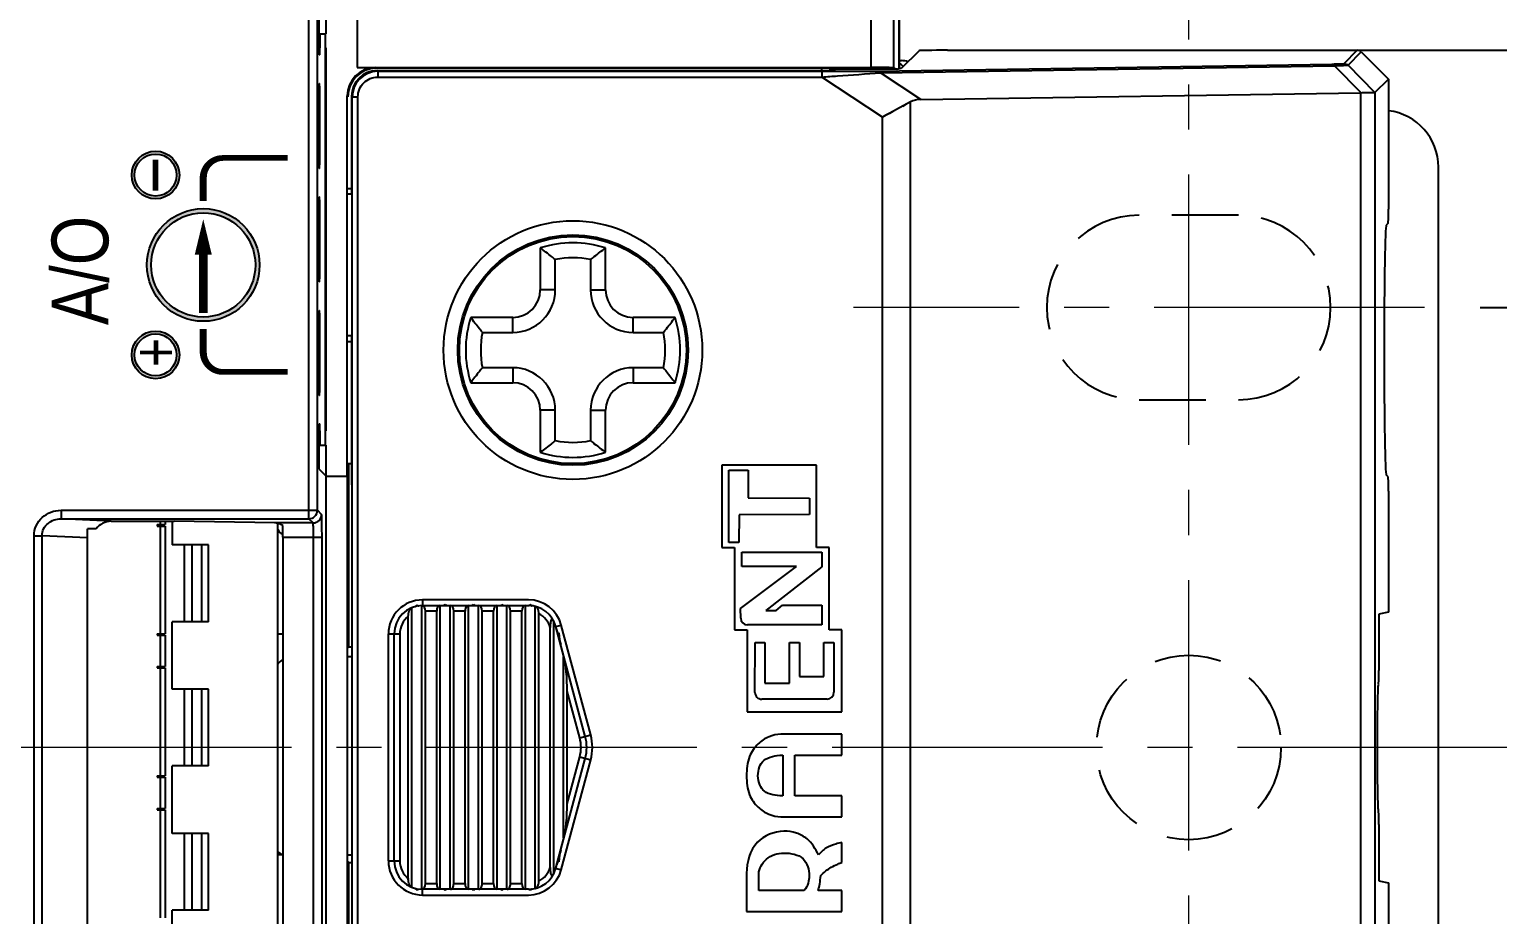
# Model space of a CAD drawing. Header units: millimetres. Extents: x 509 to 2449, y -194 to 649.
# Drawn here: x 2201.5 to 2253.2, y 139.3 to 170.5 of the extents above; entities that cross this region are included whole.
import ezdxf

# ---------------------------------------------------------------- set-up
doc = ezdxf.new("R2010")
doc.units = ezdxf.units.MM
doc.header["$PDMODE"] = 3
doc.header["$PDSIZE"] = 0.7
for name, pattern in [('CENTER', [17.8, 10.75, -2.35, 2.35, -2.35]), ('CENTER2', [28.575, 19.05, -3.175, 3.175, -3.175]), ('HIDDEN', [3.525, 2.35, -1.175])]:
    doc.linetypes.add(name, pattern=pattern)
doc.layers.get('0').update_dxf_attribs({"linetype": 'CONTINUOUS'})
doc.layers.get('Defpoints').update_dxf_attribs({"linetype": 'CONTINUOUS'})
doc.layers.add('3', color=112, linetype='CENTER', lineweight=15)
for name, color, linetype in [('30', 7, 'CONTINUOUS'), ('BRKT_HEATSINDXF_CONTINUOUS_LINE', 7, 'CONTINUOUS'), ('CASE_BODY_55DXF_CONTINUOUS_LINE', 7, 'CONTINUOUS'), ('COVER_TERMINDXF_CONTINUOUS_LINE', 7, 'CONTINUOUS'), ('COVER_TOP_55DXF_CONTINUOUS_LINE', 7, 'CONTINUOUS'), ('CV', 6, 'CONTINUOUS'), ('Dim', 1, 'CONTINUOUS'), ('HEX_M6X12_DXF_CONTINUOUS_LINE', 7, 'CONTINUOUS'), ('PCB_CONNECTEDXF_CONTINUOUS_LINE', 7, 'CONTINUOUS'), ('PCB_SCR_5570DXF_CONTINUOUS_LINE', 7, 'CONTINUOUS'), ('TERMINAL_DG2DXF_CONTINUOUS_LINE', 7, 'CONTINUOUS')]:
    doc.layers.add(name, color=color, linetype=linetype)
doc.styles.add('OMI-1', font='arial.ttf', dxfattribs={"oblique": 1, "height": 3})
doc.styles.get("Standard").update_dxf_attribs({"font": 'gulim.ttc', "width": 0.8})
doc.dimstyles.new('1', dxfattribs={"dimtxt": 5, "dimasz": 2.5, "dimexe": 0.8, "dimexo": 0.3, "dimgap": 0.5, "dimtad": 1, "dimtoh": 1, "dimdec": 1, "dimzin": 0, "dimdsep": 46, "dimtxsty": 'OMI-1', "dimcen": 0, "dimclrd": 256, "dimclre": 256, "dimclrt": 256, "dimadec": 0, "dimazin": 0, "dimtfac": 0.8, "dimtdec": 1, "dimtix": 1, "dimtmove": 0, "dimatfit": 3, "dimfxl": 1, "dimtolj": 1, "dimtzin": 0, "dimarcsym": 0})

# ---------------------------------------------------------------- blocks, each defined once
blk = doc.blocks.new('*D4056')
at = {"layer": 'Defpoints', "color": 0}
for p in [(2235.691, 169.791), (2235.691, 120.661), (2270.905, 120.661)]:
    blk.add_point(p, dxfattribs=at)
at = {"layer": 'Dim', "lineweight": -2}
for p, q in [((2235.991, 169.791), (2271.705, 169.791)), ((2270.905, 167.291), (2270.905, 123.161)), ((2235.991, 120.661), (2271.705, 120.661))]:
    blk.add_line(p, q, dxfattribs=at)
at = {"layer": 'Dim'}
for points in [[(2271.322, 167.291), (2270.489, 167.291), (2270.905, 169.791)], [(2270.489, 123.161), (2271.322, 123.161), (2270.905, 120.661)]]:
    blk.add_solid(points, dxfattribs=at)
at = {"layer": 'Dim', "insert": (2268.874, 145.226), "char_height": 3, "attachment_point": 5, "rotation": 90, "style": 'OMI-1'}
blk.add_mtext('\\A1;49.1', dxfattribs=at)
blk = doc.blocks.new('*D4064')
at = {"layer": 'Defpoints', "color": 0}
for p in [(2252.323, 160.726), (2250.661, 129.726), (2260.301, 129.726)]:
    blk.add_point(p, dxfattribs=at)
at = {"layer": 'Dim', "lineweight": -2}
for p, q in [((2252.623, 160.726), (2261.101, 160.726)), ((2260.301, 158.226), (2260.301, 132.226)), ((2250.961, 129.726), (2261.101, 129.726))]:
    blk.add_line(p, q, dxfattribs=at)
at = {"layer": 'Dim'}
for points in [[(2260.717, 158.226), (2259.884, 158.226), (2260.301, 160.726)], [(2259.884, 132.226), (2260.717, 132.226), (2260.301, 129.726)]]:
    blk.add_solid(points, dxfattribs=at)
at = {"layer": 'Dim', "insert": (2258.268, 145.226), "char_height": 3, "attachment_point": 5, "rotation": 90, "style": 'OMI-1'}
blk.add_mtext('\\A1;31.0', dxfattribs=at)

msp = doc.modelspace()

# ---------------------------------------------------------------- hatches: boundary and pattern name
at = {"layer": 'Dim'}
h = msp.add_hatch(color=0, dxfattribs=at)
h.dxf.hatch_style = 1
edge = h.paths.add_edge_path()
edge.add_arc((2205.942, 165.396), 0.84, -90, 270, ccw=False)
edge = h.paths.add_edge_path(flags=16)
edge.add_arc((2205.942, 165.396), 0.74, -90, 270, ccw=False)
h = msp.add_hatch(color=0, dxfattribs=at)
h.dxf.hatch_style = 1
edge = h.paths.add_edge_path()
edge.add_arc((2207.624, 162.226), 1.985, 90, 450)
edge = h.paths.add_edge_path(flags=16)
edge.add_arc((2207.624, 162.226), 1.835, 90, 450)
h = msp.add_hatch(color=0, dxfattribs=at)
h.dxf.hatch_style = 1
edge = h.paths.add_edge_path()
edge.add_arc((2205.942, 159.057), 0.84, 90, 450)
edge = h.paths.add_edge_path(flags=16)
edge.add_arc((2205.942, 159.057), 0.74, 90, 450)

# ---------------------------------------------------------------- linework, layer by layer
at = {"color": 7, "linetype": 'HIDDEN'}
for p, q in [((2244.1, 163.976), (2240.6, 163.976)), ((2240.6, 157.476), (2244.1, 157.476))]:
    msp.add_line(p, q, dxfattribs=at)
msp.add_circle((2242.35, 145.226), 3.25, dxfattribs=at)
for centre, start, end in [((2240.6, 160.726), 90, 270), ((2244.1, 160.726), 270, 90)]:
    msp.add_arc(centre, 3.25, start, end, dxfattribs=at)
at = {"layer": '3', "linetype": 'CENTER2', "ltscale": 0.5}
for p, q in [((2242.35, 113.023), (2242.35, 182.443)), ((2250.661, 160.726), (2230.538, 160.726)), ((2267.883, 145.226), (1997.109, 145.226))]:
    msp.add_line(p, q, dxfattribs=at)
at = {"layer": '30'}
for points in [[(2207.624, 164.478, 0.25, 0.25, 0), (2207.624, 165.296, 0.25, 0.2, -0.414214), (2208.324, 165.996, 0.2, 0.2, 0), (2210.595, 165.996, 0.2, 0, 0)], [(2207.624, 159.974, 0.25, 0.25, 0), (2207.624, 159.156, 0.25, 0.2, 0.414214), (2208.324, 158.456, 0.2, 0.2, 0), (2210.595, 158.456, 0.2, 0, 0)]]:
    msp.add_lwpolyline(points, format="xyseb", dxfattribs=at)
at = {"layer": '30', "const_width": 0.2}
msp.add_lwpolyline([(2205.942, 164.849), (2205.942, 165.942)], dxfattribs=at)
at = {"layer": '30', "flags": 128}
msp.add_lwpolyline([(2207.624, 162.59, 0.6, 0, 0), (2207.624, 163.84, 0, 0, 0)], format="xyseb", dxfattribs=at)
at = {"layer": '30', "const_width": 0.3, "flags": 128}
msp.add_lwpolyline([(2207.624, 160.53), (2207.624, 162.678), (2207.624, 162.678)], dxfattribs=at)
at = {"layer": '30', "color": 7}
for centre, radius in [((2205.942, 165.396), 0.84), ((2205.942, 165.396), 0.74), ((2205.942, 159.057), 0.84), ((2205.942, 159.057), 0.74)]:
    msp.add_circle(centre, radius, dxfattribs=at)
at = {"layer": '30'}
for radius in [1.985, 1.835]:
    msp.add_circle((2207.624, 162.226), radius, dxfattribs=at)
at = {"layer": 'BRKT_HEATSINDXF_CONTINUOUS_LINE', "color": 7, "linetype": 'Continuous'}
msp.add_line((2251.15, 124.776), (2251.15, 165.676), dxfattribs=at)
msp.add_arc((2249.15, 165.676), 2, 0, 83.1868, dxfattribs=at)
at = {"layer": 'CASE_BODY_55DXF_CONTINUOUS_LINE', "color": 7, "linetype": 'Continuous'}
for p, q in [((2232.15, 169.149), (2232.15, 175.226)), ((2232.15, 169.426), (2232.23, 169.426))]:
    msp.add_line(p, q, dxfattribs=at)
for centre, radius, start, end in [((2231.827, 168.827), 0.6, 51.2004, 54.7949), ((2231.824, 168.823), 0.604, 38.6255, 51.1994)]:
    msp.add_arc(centre, radius, start, end, dxfattribs=at)
msp.add_open_spline([(2232.455, 169.383), (2232.384, 169.411), (2232.307, 169.426), (2232.23, 169.426)], degree=3, dxfattribs=at)
at = {"layer": 'COVER_TERMINDXF_CONTINUOUS_LINE', "color": 7, "linetype": 'Continuous'}
for p, q in [((2232.846, 169.774), (2232.22, 169.147)), ((2233.846, 169.791), (2248.291, 169.791)), ((2247.822, 169.323), (2248.291, 169.791)), ((2247.963, 169.264), (2248.432, 169.733)), ((2248.432, 169.733), (2249.386, 168.778)), ((2231.391, 169.06), (2247.394, 169.306)), ((2231.484, 169), (2247.487, 169.247)), ((2248.422, 168.297), (2247.487, 169.247)), ((2248.909, 168.303), (2247.963, 169.264)), ((2213.749, 169.074), (2229.74, 169.074)), ((2213.774, 169.049), (2229.423, 169.049)), ((2213.774, 169.049), (2213.774, 168.849)), ((2213.774, 168.849), (2229.423, 168.849)), ((2229.423, 169.049), (2229.423, 168.849)), ((2231.557, 167.437), (2229.423, 168.849)), ((2229.74, 169.074), (2229.897, 169.126)), ((2232.908, 168.058), (2231.484, 169)), ((2232.22, 169.147), (2232.15, 169.147)), ((2248.911, 168.303), (2249.386, 168.778)), ((2249.386, 168.778), (2249.386, 164.194)), ((2212.85, 168.174), (2212.874, 168.15)), ((2212.85, 168.174), (2212.85, 164.726)), ((2232.908, 168.058), (2248.404, 168.297)), ((2248.404, 168.297), (2248.404, 122.156)), ((2248.911, 168.303), (2248.911, 122.15)), ((2212.874, 168.15), (2213.074, 168.15)), ((2212.874, 122.303), (2212.874, 168.15)), ((2213.074, 122.303), (2213.074, 168.15)), ((2232.55, 167.97), (2231.557, 167.437)), ((2232.55, 122.482), (2232.55, 167.97)), ((2231.557, 123.016), (2231.557, 167.437)), ((2212.855, 164.721), (2212.715, 164.721)), ((2212.855, 164.721), (2212.855, 159.732)), ((2249.378, 163.694), (2249.309, 163.626)), ((2212.855, 159.732), (2212.715, 159.731)), ((2212.85, 159.726), (2212.85, 154.875)), ((2212.85, 154.875), (2212.855, 154.055)), ((2229.238, 155.172), (2225.894, 155.172)), ((2225.894, 155.172), (2225.894, 152.273)), ((2226.143, 154.996), (2226.83, 154.996)), ((2226.144, 152.452), (2226.143, 154.996)), ((2226.83, 154.996), (2226.831, 154.018)), ((2229.238, 152.273), (2229.238, 155.172)), ((2249.378, 154.758), (2249.309, 154.827)), ((2249.386, 154.258), (2249.386, 149.994)), ((2226.831, 154.018), (2228.988, 154.014)), ((2228.988, 154.014), (2228.989, 153.428)), ((2226.503, 153.423), (2226.498, 152.451)), ((2228.989, 153.428), (2226.503, 153.423)), ((2225.894, 152.273), (2226.34, 152.273)), ((2226.498, 152.451), (2226.144, 152.452)), ((2226.34, 152.273), (2226.34, 149.375)), ((2229.684, 152.273), (2229.238, 152.273)), ((2229.684, 149.375), (2229.684, 152.273)), ((2226.561, 150.123), (2228.526, 151.604)), ((2226.605, 152.105), (2229.418, 152.105)), ((2226.605, 151.6), (2226.605, 152.105)), ((2228.526, 151.604), (2226.605, 151.6)), ((2229.418, 152.105), (2229.424, 151.595)), ((2229.424, 151.595), (2227.445, 150.054)), ((2214.976, 140.298), (2214.976, 150.154)), ((2215.15, 150.206), (2215.15, 150.244)), ((2215.323, 140.227), (2215.323, 150.226)), ((2219.082, 150.426), (2215.35, 150.426)), ((2215.35, 150.426), (2215.35, 150.226)), ((2215.35, 150.226), (2219.082, 150.226)), ((2215.976, 140.226), (2215.976, 150.226)), ((2216.15, 150.266), (2216.15, 150.226)), ((2216.323, 140.226), (2216.323, 150.226)), ((2216.976, 140.226), (2216.976, 150.226)), ((2217.15, 150.266), (2217.15, 150.226)), ((2217.323, 140.226), (2217.323, 150.226)), ((2217.976, 140.226), (2217.976, 150.226)), ((2218.15, 150.266), (2218.15, 150.226)), ((2218.323, 140.226), (2218.323, 150.226)), ((2218.976, 140.226), (2218.976, 150.226)), ((2219.15, 150.264), (2219.15, 150.224)), ((2219.323, 140.256), (2219.323, 150.197)), ((2226.563, 149.78), (2226.561, 150.123)), ((2227.445, 150.054), (2227.808, 150.053)), ((2227.808, 150.053), (2228.033, 150.236)), ((2228.033, 150.236), (2229.418, 150.241)), ((2229.418, 150.241), (2229.418, 149.543)), ((2214.85, 140.602), (2214.85, 149.851)), ((2215.85, 150.026), (2215.45, 150.026)), ((2215.45, 140.426), (2215.45, 150.026)), ((2215.85, 140.426), (2215.85, 150.026)), ((2216.85, 150.026), (2216.45, 150.026)), ((2216.45, 140.426), (2216.45, 150.026)), ((2216.85, 140.426), (2216.85, 150.026)), ((2217.85, 150.026), (2217.45, 150.026)), ((2217.45, 140.426), (2217.45, 150.026)), ((2217.85, 140.426), (2217.85, 150.026)), ((2218.85, 150.026), (2218.45, 150.026)), ((2218.45, 140.426), (2218.45, 150.026)), ((2218.85, 140.426), (2218.85, 150.026)), ((2219.45, 140.516), (2219.45, 149.937)), ((2219.976, 140.778), (2219.976, 149.674)), ((2220.048, 149.485), (2220.241, 149.537)), ((2221.278, 145.666), (2220.241, 149.537)), ((2229.418, 149.543), (2226.801, 149.543)), ((2249.386, 149.994), (2249.047, 149.926)), ((2249.047, 149.926), (2249.047, 147.938)), ((2214.15, 149.226), (2214.55, 149.226)), ((2214.15, 141.226), (2214.15, 149.226)), ((2214.35, 141.226), (2214.35, 149.226)), ((2214.55, 149.226), (2214.55, 141.226)), ((2219.85, 141), (2219.85, 149.453)), ((2221.085, 145.614), (2220.048, 149.485)), ((2220.15, 149.26), (2220.15, 149.107)), ((2226.34, 149.375), (2226.786, 149.375)), ((2226.786, 149.375), (2226.786, 146.477)), ((2230.13, 149.375), (2229.684, 149.375)), ((2230.13, 146.477), (2230.13, 149.375)), ((2227.065, 147.165), (2227.067, 148.921)), ((2227.067, 148.921), (2227.416, 148.921)), ((2227.416, 148.921), (2227.416, 147.491)), ((2228.285, 148.921), (2228.634, 148.921)), ((2228.285, 147.491), (2228.285, 148.921)), ((2228.634, 148.921), (2228.634, 147.729)), ((2229.496, 148.921), (2229.848, 148.921)), ((2229.496, 147.729), (2229.496, 148.921)), ((2229.848, 148.921), (2229.849, 147.169)), ((2212.857, 148.419), (2212.708, 148.419)), ((2220.323, 142.035), (2220.323, 148.418)), ((2227.416, 147.491), (2228.285, 147.491)), ((2228.634, 147.729), (2229.496, 147.729)), ((2220.892, 145.563), (2220.45, 147.214)), ((2220.45, 143.238), (2220.45, 147.214)), ((2249.038, 147.438), (2249.026, 147.426)), ((2226.786, 146.477), (2230.13, 146.477)), ((2229.611, 146.931), (2227.304, 146.927)), ((2220.892, 145.563), (2221.278, 145.666)), ((2230.13, 145.688), (2227.982, 145.688)), ((2230.13, 144.954), (2230.13, 145.688)), ((2220.45, 143.238), (2220.892, 144.89)), ((2220.892, 144.89), (2221.278, 144.786)), ((2228.043, 144.954), (2228.043, 143.521)), ((2228.468, 144.954), (2230.13, 144.954)), ((2228.468, 143.521), (2228.468, 144.954)), ((2220.048, 140.967), (2221.085, 144.838)), ((2220.241, 140.916), (2221.278, 144.786)), ((2230.13, 143.521), (2228.468, 143.521)), ((2230.13, 142.786), (2230.13, 143.521)), ((2249.038, 143.014), (2249.026, 143.027)), ((2227.982, 142.786), (2230.13, 142.786)), ((2249.047, 142.514), (2249.047, 140.526)), ((2230.13, 141.172), (2230.13, 141.881)), ((2212.857, 141.433), (2212.708, 141.433)), ((2220.15, 141.346), (2220.15, 141.192)), ((2214.15, 141.226), (2214.55, 141.226)), ((2220.048, 140.967), (2220.241, 140.916)), ((2226.77, 140.794), (2226.77, 139.443)), ((2227.199, 140.184), (2227.199, 140.77)), ((2215.15, 140.206), (2215.15, 140.246)), ((2219.082, 140.226), (2215.35, 140.226)), ((2215.35, 140.026), (2215.35, 140.226)), ((2215.45, 140.426), (2215.85, 140.426)), ((2216.15, 140.226), (2216.15, 140.187)), ((2216.45, 140.426), (2216.85, 140.426)), ((2217.15, 140.226), (2217.15, 140.187)), ((2217.45, 140.426), (2217.85, 140.426)), ((2218.15, 140.226), (2218.15, 140.187)), ((2218.45, 140.426), (2218.85, 140.426)), ((2219.15, 140.229), (2219.15, 140.189)), ((2249.047, 140.526), (2249.386, 140.458)), ((2249.386, 140.458), (2249.386, 136.194)), ((2215.35, 140.026), (2219.082, 140.026)), ((2228.802, 140.184), (2227.199, 140.184)), ((2230.13, 140.184), (2229.29, 140.184)), ((2230.13, 139.443), (2230.13, 140.184)), ((2226.77, 139.443), (2230.13, 139.443))]:
    msp.add_line(p, q, dxfattribs=at)
for points in [[(2232.55, 167.97), (2232.459, 167.922), (2232.363, 167.87), (2232.26, 167.815)], [(2231.923, 167.633), (2231.803, 167.568), (2231.682, 167.503), (2231.557, 167.437)]]:
    msp.add_lwpolyline(points, dxfattribs=at)
for radius in [4.558, 4.059, 4]:
    msp.add_circle((2220.65, 159.226), radius, dxfattribs=at)
for centre, radius, start, end in [((2213.774, 168.149), 0.9, 90.0049, 179.9952), ((2215.35, 149.226), 1.2, 90, 180), ((2215.35, 149.226), 1, 90, 180), ((2215.032, 150.322), 0.141, 318.0142, 326.4327), ((2215.209, 150.288), 0.0711, 266.9014, 277.5656), ((2219.082, 149.226), 1, 15, 90.0935), ((2219.082, 149.226), 1.2, 15, 90), ((2215.35, 149.226), 0.8, 128.6822, 180), ((2219.082, 149.226), 0.8, 16.4315, 62.6672), ((2226.801, 149.781), 0.238, 180.2374, 270), ((2227.303, 147.165), 0.238, 179.9532, 270.0946), ((2229.611, 147.169), 0.238, 270.0946, 0.0249), ((2219.636, 145.226), 1.3, 345, 15), ((2219.636, 145.226), 1.5, 345, 15), ((2219.636, 145.226), 1.7, 345, 15), ((2210.555, 141.822), 0.404, 220.7896, 252.2339), ((2215.35, 141.226), 1.2, 180, 270), ((2215.35, 141.226), 1, 180, 270), ((2215.35, 141.226), 0.8, 180, 231.3178), ((2219.082, 141.226), 1, 269.9065, 345), ((2219.082, 141.226), 1.2, 270, 345), ((2219.082, 141.226), 0.8, 297.3328, 343.5685), ((2215.434, 140.602), 0.585, 180.0108, 183.024), ((2219.081, 140.155), 0.0714, 79.3201, 89.9879), ((2218.999, 140.516), 0.451, 356.3615, 359.9819), ((2219.278, 140.095), 0.159, 137.8645, 143.7501)]:
    msp.add_arc(centre, radius, start, end, dxfattribs=at)
for centre, major_axis, ratio, start_param, end_param in [((2233.846, 169.774), (1, 0), 0.017455, 1.570796, 3.124139), ((2248.291, 169.591), (0.141, 0.141), 0.999695, 0, 0.785246), ((2213.75, 168.174), (0.637, -0.637), 0.999695, 2.356347, 3.926839), ((2247.411, 169.816), (-1.359, 1.387), 0.458061, -3.55212, -3.535919), ((2247.411, 169.804), (-1.5, 1.501), 0.01745, -3.178318, -3.141587), ((2233.824, 165.937), (-1.329, 2.001), 0.5299, -0.32785, -0.049348), ((2249.378, 164.194), (0, 0.5), 0.017455, -3.124139, -1.570796), ((2249.311, 159.226), (0, 4.4), 0.017455, 0.017453, 3.124139), ((2249.378, 154.258), (0, 0.5), 0.017455, -1.570796, -0.017453), ((2215.334, 150.026), (0, 0.2), 0.57735, -1.570796, -0.134379), ((2215.965, 150.026), (0, 0.2), 0.57735, 0, 1.570796), ((2216.08, 150.426), (0, 0.2), 0.57735, 3.141593, 3.782691), ((2216.219, 150.426), (0, 0.2), 0.57735, 2.500494, 3.141593), ((2216.334, 150.026), (0, 0.2), 0.57735, -1.570796, 0), ((2216.965, 150.026), (0, 0.2), 0.57735, 0, 1.570796), ((2217.08, 150.426), (0, 0.2), 0.57735, 3.141593, 3.782691), ((2217.219, 150.426), (0, 0.2), 0.57735, 2.500494, 3.141593), ((2217.334, 150.026), (0, 0.2), 0.57735, -1.570796, 0), ((2217.965, 150.026), (0, 0.2), 0.57735, 0, 1.570796), ((2218.08, 150.426), (0, 0.2), 0.57735, 3.141593, 3.782691), ((2218.219, 150.426), (0, 0.2), 0.57735, 2.500494, 3.141593), ((2218.334, 150.026), (0, 0.2), 0.57735, -1.570796, 0), ((2218.965, 150.026), (0, 0.2), 0.57735, 0, 1.570796), ((2220.08, 150.137), (-0.057, 0.885), 0.113516, 2.625564, 3.266663), ((2220.219, 149.622), (-0.057, 0.885), 0.113516, -4.29872, -3.657621), ((2210.739, 147.826), (0.59, 0), 0.999848, 2.118625, 2.55104), ((2220.334, 147.645), (-0.057, 0.885), 0.113516, -2.086825, -0.516029), ((2249.038, 147.938), (0, 0.5), 0.017455, -3.124139, -1.570796), ((2249.027, 145.226), (0, 2.2), 0.017455, 0.017453, 3.124139), ((2220.334, 142.807), (0.057, 0.885), 0.113516, -2.625564, -1.054768), ((2249.038, 142.514), (0, 0.5), 0.017455, -1.570796, -0.017453), ((2220.219, 140.831), (0.057, 0.885), 0.113516, 0.516029, 1.157127), ((2220.08, 140.315), (0.057, 0.885), 0.113516, 6.158115, 6.799214), ((2215.334, 140.426), (0, 0.2), 0.57735, -3.007214, -1.570796), ((2215.965, 140.426), (0, 0.2), 0.57735, -4.712389, -3.141593), ((2216.08, 140.026), (0, 0.2), 0.57735, 5.642087, 6.283185), ((2216.219, 140.026), (0, 0.2), 0.57735, 6.283185, 6.924284), ((2216.334, 140.426), (0, 0.2), 0.57735, -3.141593, -1.570796), ((2216.965, 140.426), (0, 0.2), 0.57735, -4.712389, -3.141593), ((2217.08, 140.026), (0, 0.2), 0.57735, 5.642087, 6.283185), ((2217.219, 140.026), (0, 0.2), 0.57735, 6.283185, 6.924284), ((2217.334, 140.426), (0, 0.2), 0.57735, -3.141593, -1.570796), ((2217.965, 140.426), (0, 0.2), 0.57735, -4.712389, -3.141593), ((2218.08, 140.026), (0, 0.2), 0.57735, 5.642087, 6.283185), ((2218.219, 140.026), (0, 0.2), 0.57735, 6.283185, 6.924284), ((2218.334, 140.426), (0, 0.2), 0.57735, -3.141593, -1.570796), ((2218.965, 140.426), (0, 0.2), 0.57735, -4.712389, -3.141593)]:
    msp.add_ellipse(centre, major_axis=major_axis, ratio=ratio, start_param=start_param, end_param=end_param, dxfattribs=at)
for points, knots in [([(2247.394, 169.306), (2247.454, 169.307), (2247.559, 169.309), (2247.68, 169.312), (2247.752, 169.316), (2247.788, 169.317), (2247.808, 169.32), (2247.82, 169.32), (2247.822, 169.323)], [0, 0, 0, 0, 0.418149, 0.733476, 0.84656, 0.928496, 0.979183, 1, 1, 1, 1]), ([(2247.394, 169.306), (2247.403, 169.306), (2247.441, 169.3), (2247.471, 169.271), (2247.487, 169.247)], [0, 0, 0, 0, 0.229597, 1, 1, 1, 1]), ([(2247.487, 169.247), (2247.552, 169.25), (2247.667, 169.254), (2247.813, 169.261), (2247.906, 169.262), (2247.951, 169.265), (2247.963, 169.264)], [0, 0, 0, 0, 0.409614, 0.721111, 0.919295, 1, 1, 1, 1]), ([(2213.074, 168.15), (2213.074, 168.328), (2213.223, 168.7), (2213.595, 168.849), (2213.774, 168.849)], [0, 0, 0, 0, 0.499987, 1, 1, 1, 1]), ([(2229.423, 169.049), (2229.597, 169.049), (2230.253, 169.05), (2230.91, 169.052), (2231.391, 169.06)], [0, 0, 0, 0, 0.265849, 1, 1, 1, 1]), ([(2229.423, 168.849), (2229.608, 168.862), (2230.295, 168.909), (2230.982, 168.958), (2231.484, 169)], [0, 0, 0, 0, 0.268836, 1, 1, 1, 1]), ([(2231.391, 169.06), (2231.4, 169.06), (2231.438, 169.053), (2231.468, 169.025), (2231.484, 169)], [0, 0, 0, 0, 0.229595, 1, 1, 1, 1]), ([(2248.422, 168.297), (2248.487, 168.3), (2248.602, 168.304), (2248.75, 168.31), (2248.846, 168.308), (2248.895, 168.308), (2248.909, 168.303)], [0, 0, 0, 0, 0.400019, 0.707195, 0.909419, 1, 1, 1, 1]), ([(2214.85, 149.851), (2214.85, 149.915), (2214.865, 150.021), (2214.923, 150.132), (2214.965, 150.149)], [0, 0, 0, 0, 0.582452, 1, 1, 1, 1]), ([(2215.08, 150.189), (2215.086, 150.191), (2215.107, 150.2), (2215.125, 150.214), (2215.137, 150.227)], [0, 0, 0, 0, 0.229169, 1, 1, 1, 1]), ([(2215.15, 150.247), (2215.154, 150.242), (2215.169, 150.227), (2215.19, 150.218), (2215.205, 150.217)], [0, 0, 0, 0, 0.282337, 1, 1, 1, 1]), ([(2219.081, 150.226), (2219.096, 150.226), (2219.119, 150.234), (2219.135, 150.249), (2219.14, 150.253)], [0, 0, 0, 0, 0.72109, 1, 1, 1, 1]), ([(2219.15, 150.264), (2219.154, 150.258), (2219.169, 150.24), (2219.189, 150.225), (2219.206, 150.22)], [0, 0, 0, 0, 0.281934, 1, 1, 1, 1]), ([(2219.45, 149.937), (2219.45, 149.995), (2219.435, 150.09), (2219.372, 150.184), (2219.334, 150.194)], [0, 0, 0, 0, 0.594338, 1, 1, 1, 1]), ([(2219.965, 149.696), (2219.958, 149.71), (2219.946, 149.728), (2219.923, 149.744), (2219.894, 149.742), (2219.871, 149.701), (2219.864, 149.669), (2219.861, 149.649)], [0, 0, 0, 0, 0.248631, 0.347935, 0.437917, 0.675431, 1, 1, 1, 1]), ([(2227.982, 145.688), (2227.839, 145.688), (2227.539, 145.627), (2227.135, 145.354), (2226.803, 144.876), (2226.77, 144.454), (2226.77, 144.226)], [0, 0, 0, 0, 0.203752, 0.42072, 0.676809, 1, 1, 1, 1]), ([(2228.043, 143.521), (2228.038, 143.521), (2227.92, 143.52), (2227.699, 143.549), (2227.389, 143.648), (2227.212, 143.916), (2227.153, 144.222), (2227.201, 144.53), (2227.367, 144.808), (2227.685, 144.918), (2227.915, 144.955), (2228.038, 144.954), (2228.043, 144.954)], [0, 0, 0, 0, 0.005416, 0.137634, 0.263124, 0.367242, 0.496164, 0.621106, 0.725469, 0.856372, 0.99474, 1, 1, 1, 1]), ([(2226.77, 144.226), (2226.77, 144.002), (2226.802, 143.584), (2227.139, 143.119), (2227.538, 142.848), (2227.839, 142.786), (2227.982, 142.786)], [0, 0, 0, 0, 0.321075, 0.575157, 0.794226, 1, 1, 1, 1]), ([(2229.299, 141.436), (2229.207, 141.648), (2229.001, 141.985), (2228.525, 142.237), (2227.897, 142.32), (2226.981, 141.975), (2226.77, 141.179), (2226.77, 140.794)], [0, 0, 0, 0, 0.185947, 0.301159, 0.420412, 0.690591, 1, 1, 1, 1]), ([(2230.13, 141.881), (2230.057, 141.863), (2229.871, 141.808), (2229.561, 141.708), (2229.383, 141.529), (2229.299, 141.436)], [0, 0, 0, 0, 0.234098, 0.607658, 1, 1, 1, 1]), ([(2227.199, 140.77), (2227.199, 140.964), (2227.386, 141.262), (2227.745, 141.472), (2228.095, 141.522), (2228.442, 141.479), (2228.685, 141.387), (2228.764, 141.301)], [0, 0, 0, 0, 0.29679, 0.462673, 0.630097, 0.821919, 1, 1, 1, 1]), ([(2228.764, 141.301), (2228.908, 141.145), (2229.014, 140.821), (2228.942, 140.434), (2228.871, 140.254), (2228.802, 140.184)], [0, 0, 0, 0, 0.537186, 0.751987, 1, 1, 1, 1]), ([(2219.864, 140.785), (2219.871, 140.756), (2219.888, 140.695), (2219.947, 140.721), (2219.958, 140.744), (2219.965, 140.756)], [0, 0, 0, 0, 0.53761, 0.735159, 1, 1, 1, 1]), ([(2229.388, 140.708), (2229.433, 140.773), (2229.556, 140.876), (2229.756, 141.013), (2229.952, 141.105), (2230.081, 141.155), (2230.13, 141.172)], [0, 0, 0, 0, 0.269847, 0.530763, 0.8247, 1, 1, 1, 1]), ([(2214.903, 140.366), (2214.895, 140.38), (2214.866, 140.445), (2214.853, 140.516), (2214.85, 140.571)], [0, 0, 0, 0, 0.22313, 1, 1, 1, 1]), ([(2214.965, 140.303), (2214.959, 140.306), (2214.933, 140.321), (2214.915, 140.346), (2214.903, 140.366)], [0, 0, 0, 0, 0.216245, 1, 1, 1, 1]), ([(2215.08, 140.263), (2215.086, 140.262), (2215.109, 140.253), (2215.127, 140.235), (2215.139, 140.22)], [0, 0, 0, 0, 0.22512, 1, 1, 1, 1]), ([(2215.15, 140.206), (2215.154, 140.21), (2215.169, 140.225), (2215.19, 140.235), (2215.205, 140.235)], [0, 0, 0, 0, 0.280004, 1, 1, 1, 1]), ([(2219.15, 140.189), (2219.146, 140.194), (2219.13, 140.21), (2219.11, 140.222), (2219.094, 140.225)], [0, 0, 0, 0, 0.282453, 1, 1, 1, 1]), ([(2219.219, 140.236), (2219.213, 140.235), (2219.191, 140.229), (2219.172, 140.214), (2219.16, 140.201)], [0, 0, 0, 0, 0.228428, 1, 1, 1, 1]), ([(2219.334, 140.258), (2219.34, 140.26), (2219.364, 140.27), (2219.383, 140.29), (2219.394, 140.307)], [0, 0, 0, 0, 0.219952, 1, 1, 1, 1]), ([(2219.394, 140.307), (2219.402, 140.318), (2219.432, 140.374), (2219.445, 140.438), (2219.449, 140.487)], [0, 0, 0, 0, 0.217232, 1, 1, 1, 1])]:
    msp.add_open_spline(points, degree=3, knots=knots, dxfattribs=at)
for points in [[(2247.822, 169.323), (2247.873, 169.323), (2247.927, 169.3), (2247.963, 169.264)], [(2219.14, 150.253), (2219.143, 150.256), (2219.146, 150.26), (2219.15, 150.264)], [(2219.206, 150.22), (2219.21, 150.218), (2219.214, 150.217), (2219.219, 150.217)], [(2219.861, 149.649), (2219.85, 149.584), (2219.85, 149.518), (2219.85, 149.453)], [(2219.85, 141), (2219.85, 140.928), (2219.849, 140.855), (2219.864, 140.785)], [(2215.139, 140.22), (2215.143, 140.216), (2215.146, 140.211), (2215.15, 140.206)], [(2215.205, 140.235), (2215.209, 140.236), (2215.214, 140.235), (2215.219, 140.235)], [(2229.29, 140.184), (2229.314, 140.261), (2229.336, 140.339), (2229.349, 140.418)], [(2229.349, 140.418), (2229.361, 140.515), (2229.375, 140.611), (2229.388, 140.708)]]:
    msp.add_open_spline(points, degree=3, dxfattribs=at)
at = {"layer": 'COVER_TOP_55DXF_CONTINUOUS_LINE', "color": 7, "linetype": 'Continuous'}
for p, q in [((2232.15, 174.228), (2232.15, 169.149)), ((2211.348, 153.282), (2211.348, 172.408)), ((2211.348, 153.282), (2211.348, 172.408)), ((2231.948, 172.405), (2231.948, 169.171)), ((2211.647, 153.582), (2211.647, 172.113)), ((2211.647, 153.582), (2211.647, 172.113)), ((2211.708, 169.626), (2211.708, 172.054)), ((2211.95, 170.376), (2211.95, 171.812)), ((2213.05, 171.832), (2213.05, 169.184)), ((2231.149, 172.111), (2231.149, 169.184)), ((2211.708, 170.376), (2211.737, 170.376)), ((2211.737, 170.376), (2211.923, 170.376)), ((2211.729, 169.626), (2211.729, 169.876)), ((2211.932, 156.376), (2211.932, 169.876)), ((2211.95, 156.376), (2211.95, 169.876)), ((2211.729, 169.626), (2211.708, 169.626)), ((2213.05, 169.184), (2231.149, 169.184)), ((2229.407, 169.156), (2213.72, 169.156)), ((2229.407, 169.156), (2229.407, 169.074)), ((2229.781, 169.126), (2229.707, 169.151)), ((2229.707, 169.151), (2229.707, 169.074)), ((2232.081, 169.126), (2229.781, 169.126)), ((2229.781, 169.126), (2229.781, 169.076)), ((2231.948, 169.171), (2232.081, 169.126)), ((2232.081, 169.126), (2232.15, 169.149)), ((2211.708, 168.626), (2211.72, 168.626)), ((2211.708, 165.626), (2211.708, 168.626)), ((2212.695, 154.781), (2212.695, 168.18)), ((2211.729, 166.126), (2211.729, 168.126)), ((2211.72, 165.626), (2211.708, 165.626)), ((2211.708, 164.626), (2211.72, 164.626)), ((2211.708, 161.626), (2211.708, 164.626)), ((2212.72, 164.926), (2212.853, 164.924)), ((2211.729, 162.126), (2211.729, 164.126)), ((2211.72, 161.626), (2211.708, 161.626)), ((2211.708, 160.626), (2211.72, 160.626)), ((2211.708, 157.626), (2211.708, 160.626)), ((2211.729, 158.126), (2211.729, 160.126)), ((2212.72, 159.526), (2212.853, 159.529)), ((2211.72, 157.626), (2211.708, 157.626)), ((2211.708, 156.626), (2211.729, 156.626)), ((2211.708, 155.026), (2211.708, 156.626)), ((2211.729, 156.376), (2211.729, 156.626)), ((2211.737, 155.876), (2211.708, 155.877)), ((2211.737, 155.876), (2211.923, 155.876)), ((2211.95, 118.637), (2211.95, 155.876)), ((2212.72, 155.226), (2212.85, 155.226)), ((2212.75, 148.775), (2212.75, 155.226)), ((2211.708, 155.026), (2211.95, 154.784)), ((2211.95, 154.784), (2212.692, 154.784)), ((2212.692, 154.784), (2212.692, 122.268)), ((2202.612, 153.582), (2211.647, 153.582)), ((2202.612, 153.582), (2202.612, 153.282)), ((2202.612, 153.282), (2211.348, 153.282)), ((2204.382, 153.197), (2202.612, 153.282)), ((2204.382, 153.197), (2206.599, 153.197)), ((2210.15, 153.135), (2206.599, 153.197)), ((2211.494, 153.135), (2211.348, 153.282)), ((2211.794, 153.435), (2211.647, 153.582)), ((2201.66, 152.687), (2201.942, 152.687)), ((2201.66, 118.966), (2201.66, 152.687)), ((2203.55, 152.61), (2201.942, 152.687)), ((2201.942, 118.966), (2201.942, 152.687)), ((2203.85, 152.926), (2203.55, 152.926)), ((2203.55, 118.826), (2203.55, 152.926)), ((2211.494, 153.135), (2210.15, 153.135)), ((2210.432, 152.635), (2211.808, 152.635)), ((2210.432, 152.635), (2210.432, 119.018)), ((2211.508, 119.018), (2211.508, 152.635)), ((2211.808, 119.018), (2211.808, 152.635)), ((2212.75, 148.775), (2212.708, 148.733)), ((2212.75, 148.775), (2212.86, 148.775)), ((2212.708, 141.219), (2212.75, 141.177)), ((2212.75, 141.177), (2212.86, 141.177)), ((2212.75, 135.226), (2212.75, 141.177))]:
    msp.add_line(p, q, dxfattribs=at)
for centre, major_axis, ratio, start_param, end_param in [((2211.737, 169.876), (0, 0.5), 0.017455, 0, 1.570796), ((2211.923, 169.876), (0, 0.5), 0.017455, -1.570796, 0), ((2213.696, 168.18), (0.707, -0.707), 0.999695, 2.356347, 3.926839), ((2213.72, 168.156), (0.707, -0.707), 0.999695, 8.639532, 10.210024), ((2229.407, 169.151), (0.3, 0), 0.017455, 0.05236, 1.570796), ((2231.149, 169.17), (0.8, 0), 0.017455, 0.05236, 1.570796), ((2211.72, 168.126), (0, 0.5), 0.017455, -1.570796, 0), ((2211.72, 166.126), (0, 0.5), 0.017455, -3.141593, -1.570796), ((2211.72, 164.126), (0, 0.5), 0.017455, -1.570796, 0), ((2211.72, 162.126), (0, 0.5), 0.017455, -3.141593, -1.570796), ((2211.72, 160.126), (0, 0.5), 0.017455, -1.570796, 0), ((2211.72, 158.126), (0, 0.5), 0.017455, -3.141593, -1.570796), ((2211.737, 156.376), (0, 0.5), 0.017455, -4.712389, -3.141593), ((2211.923, 156.376), (0, 0.5), 0.017455, 3.141593, 4.712389), ((2204.386, 152.597), (-0.638, 0.031), 0.939566, -1.519799, -0.530331), ((2210.141, 152.635), (0.5, 0), 1, 1.351889, 1.553343), ((2210.141, 152.635), (0, 0.5), 1, -0.602009, -0.218908), ((2210.414, 152.635), (0, 0.5), 0.03697, -1.570796, -0.602009)]:
    msp.add_ellipse(centre, major_axis=major_axis, ratio=ratio, start_param=start_param, end_param=end_param, dxfattribs=at)
for points, knots in [([(2201.66, 152.687), (2201.66, 152.807), (2201.713, 153.05), (2201.933, 153.347), (2202.249, 153.538), (2202.492, 153.582), (2202.612, 153.582)], [0, 0, 0, 0, 0.249547, 0.499387, 0.749538, 1, 1, 1, 1]), ([(2201.942, 152.687), (2201.942, 152.769), (2201.982, 152.937), (2202.193, 153.198), (2202.45, 153.282), (2202.612, 153.282)], [0, 0, 0, 0, 0.252492, 0.50465, 1, 1, 1, 1]), ([(2211.805, 153.136), (2211.804, 153.177), (2211.803, 153.249), (2211.801, 153.333), (2211.799, 153.384), (2211.798, 153.41), (2211.796, 153.425), (2211.796, 153.433), (2211.794, 153.435)], [0, 0, 0, 0, 0.413086, 0.72645, 0.840831, 0.925093, 0.978258, 1, 1, 1, 1]), ([(2211.508, 152.635), (2211.508, 152.698), (2211.508, 152.79), (2211.506, 152.906), (2211.504, 152.981), (2211.502, 153.042), (2211.501, 153.09), (2211.496, 153.116), (2211.498, 153.133), (2211.494, 153.135)], [0, 0, 0, 0, 0.37818, 0.549487, 0.700199, 0.824643, 0.918139, 0.977222, 1, 1, 1, 1]), ([(2211.808, 152.635), (2211.808, 152.68), (2211.808, 152.847), (2211.807, 153.014), (2211.805, 153.136)], [0, 0, 0, 0, 0.268813, 1, 1, 1, 1])]:
    msp.add_open_spline(points, degree=3, knots=knots, dxfattribs=at)
for points in [[(2211.348, 153.282), (2211.424, 153.282), (2211.583, 153.346), (2211.647, 153.505), (2211.647, 153.582)], [(2211.494, 153.135), (2211.571, 153.135), (2211.73, 153.199), (2211.794, 153.358), (2211.794, 153.435)]]:
    msp.add_open_spline(points, degree=3, dxfattribs=at)
at = {"layer": 'HEX_M6X12_DXF_CONTINUOUS_LINE', "color": 7, "linetype": 'Continuous'}
for p, q in [((2219.499, 162.826), (2219.499, 161.348)), ((2221.8, 161.348), (2221.8, 162.826)), ((2220.028, 161.348), (2220.028, 162.416)), ((2221.271, 162.416), (2221.271, 161.348)), ((2220.028, 161.348), (2219.499, 161.348)), ((2221.271, 161.348), (2221.8, 161.348)), ((2218.528, 160.377), (2217.05, 160.377)), ((2218.528, 159.848), (2218.528, 160.377)), ((2224.249, 160.377), (2222.771, 160.377)), ((2222.771, 159.848), (2222.771, 160.377)), ((2217.459, 159.848), (2218.528, 159.848)), ((2222.771, 159.848), (2223.84, 159.848)), ((2218.528, 158.605), (2217.459, 158.605)), ((2218.528, 158.605), (2218.528, 158.076)), ((2223.84, 158.605), (2222.771, 158.605)), ((2222.771, 158.605), (2222.771, 158.076)), ((2217.05, 158.076), (2218.528, 158.076)), ((2222.771, 158.076), (2224.249, 158.076)), ((2220.028, 157.105), (2219.499, 157.105)), ((2219.499, 157.105), (2219.499, 155.627)), ((2220.028, 156.036), (2220.028, 157.105)), ((2221.271, 157.105), (2221.8, 157.105)), ((2221.271, 157.105), (2221.271, 156.036)), ((2221.8, 155.627), (2221.8, 157.105))]:
    msp.add_line(p, q, dxfattribs=at)
for centre, radius, start, end in [((2220.65, 159.226), 3.779, 72.2783, 107.7217), ((2220.65, 159.226), 3.25, 78.9786, 101.0214), ((2218.528, 161.348), 1.5, 270, 0), ((2218.528, 161.348), 0.971, 270, 0), ((2222.771, 161.348), 1.5, 180, 270), ((2222.771, 161.348), 0.971, 180, 270), ((2220.65, 159.226), 3.779, 162.2783, 197.7217), ((2220.65, 159.226), 3.779, 342.2783, 17.7217), ((2220.65, 159.226), 3.25, 168.9786, 191.0214), ((2220.65, 159.226), 3.25, 348.9786, 11.0214), ((2218.528, 157.105), 1.5, 0, 90), ((2222.771, 157.105), 1.5, 90, 180), ((2218.528, 157.105), 0.971, 0, 90), ((2222.771, 157.105), 0.971, 90, 180), ((2220.65, 159.226), 3.25, 258.9786, 281.0214), ((2220.65, 159.226), 3.779, 252.2783, 287.7217)]:
    msp.add_arc(centre, radius, start, end, dxfattribs=at)
for points in [[(2220.028, 162.416), (2219.984, 162.452), (2219.811, 162.593), (2219.634, 162.728), (2219.499, 162.826)], [(2221.271, 162.416), (2221.315, 162.452), (2221.488, 162.593), (2221.665, 162.728), (2221.8, 162.826)], [(2217.459, 159.848), (2217.423, 159.891), (2217.283, 160.065), (2217.148, 160.242), (2217.05, 160.377)], [(2223.84, 159.848), (2223.876, 159.891), (2224.016, 160.065), (2224.151, 160.242), (2224.249, 160.377)], [(2217.459, 158.605), (2217.423, 158.561), (2217.283, 158.388), (2217.148, 158.21), (2217.05, 158.076)], [(2223.84, 158.605), (2223.876, 158.561), (2224.016, 158.388), (2224.151, 158.21), (2224.249, 158.076)], [(2220.028, 156.036), (2219.984, 156), (2219.811, 155.86), (2219.634, 155.725), (2219.499, 155.627)], [(2221.271, 156.036), (2221.315, 156), (2221.488, 155.86), (2221.665, 155.725), (2221.8, 155.627)]]:
    msp.add_open_spline(points, degree=3, knots=[0, 0, 0, 0, 0.254198, 1, 1, 1, 1], dxfattribs=at)
at = {"layer": 'PCB_CONNECTEDXF_CONTINUOUS_LINE', "color": 7, "linetype": 'Continuous'}
msp.add_line((2210.25, 149.226), (2210.432, 149.226), dxfattribs=at)
msp.add_arc((2210.521, 153.026), 0.3, 204.8919, 252.6264, dxfattribs=at)
at = {"layer": 'PCB_SCR_5570DXF_CONTINUOUS_LINE', "color": 7, "linetype": 'Continuous'}
msp.add_line((2210.432, 141.44), (2210.25, 141.44), dxfattribs=at)
at = {"layer": 'TERMINAL_DG2DXF_CONTINUOUS_LINE', "color": 7, "linetype": 'Continuous'}
for p, q in [((2206.11, 153.197), (2206.11, 153.076)), ((2206.285, 153.197), (2206.285, 153.076)), ((2206.53, 153.197), (2206.53, 152.366)), ((2205.999, 153.076), (2206.285, 153.076)), ((2205.999, 153.076), (2205.999, 153.026)), ((2205.999, 153.026), (2206.285, 153.026)), ((2206.11, 153.026), (2206.11, 149.226)), ((2206.23, 153.076), (2206.23, 153.026)), ((2206.285, 153.026), (2206.285, 149.226)), ((2210.25, 118.526), (2210.25, 153.123)), ((2207.804, 152.366), (2206.53, 152.366)), ((2206.96, 149.656), (2206.96, 152.366)), ((2207.232, 149.656), (2207.232, 152.366)), ((2207.578, 149.656), (2207.578, 152.366)), ((2207.804, 149.656), (2207.804, 152.366)), ((2207.804, 149.656), (2206.53, 149.656)), ((2206.53, 147.276), (2206.53, 149.656)), ((2205.999, 149.226), (2206.285, 149.226)), ((2205.999, 149.226), (2205.999, 149.176)), ((2205.999, 149.176), (2206.285, 149.176)), ((2206.11, 149.176), (2206.11, 148.076)), ((2206.23, 149.226), (2206.23, 149.176)), ((2206.285, 149.176), (2206.285, 148.076)), ((2205.999, 148.076), (2206.285, 148.076)), ((2205.999, 148.076), (2205.999, 148.026)), ((2205.999, 148.026), (2206.285, 148.026)), ((2206.11, 148.026), (2206.11, 144.226)), ((2206.23, 148.076), (2206.23, 148.026)), ((2206.285, 148.026), (2206.285, 144.226)), ((2207.804, 147.276), (2206.53, 147.276)), ((2206.96, 144.576), (2206.96, 147.276)), ((2207.232, 144.576), (2207.232, 147.276)), ((2207.578, 144.576), (2207.578, 147.276)), ((2207.804, 144.576), (2207.804, 147.276)), ((2207.804, 144.576), (2206.53, 144.576)), ((2206.53, 142.196), (2206.53, 144.576)), ((2205.999, 144.226), (2206.285, 144.226)), ((2205.999, 144.226), (2205.999, 144.176)), ((2205.999, 144.176), (2206.285, 144.176)), ((2206.11, 144.176), (2206.11, 143.076)), ((2206.23, 144.226), (2206.23, 144.176)), ((2206.285, 144.176), (2206.285, 143.076)), ((2205.999, 143.076), (2206.285, 143.076)), ((2205.999, 143.076), (2205.999, 143.026)), ((2205.999, 143.026), (2206.285, 143.026)), ((2206.11, 143.026), (2206.11, 139.226)), ((2206.23, 143.076), (2206.23, 143.026)), ((2206.285, 143.026), (2206.285, 139.226)), ((2207.804, 142.196), (2206.53, 142.196)), ((2206.96, 139.496), (2206.96, 142.196)), ((2207.232, 139.496), (2207.232, 142.196)), ((2207.578, 139.496), (2207.578, 142.196)), ((2207.804, 139.496), (2207.804, 142.196)), ((2207.804, 139.496), (2206.53, 139.496)), ((2206.53, 137.116), (2206.53, 139.496))]:
    msp.add_line(p, q, dxfattribs=at)

# ---------------------------------------------------------------- texts
at = {"layer": '30', "color": 7, "insert": (2205.132, 158.62), "char_height": 1.6, "width": 11.01363, "attachment_point": 1, "rotation": 90}
msp.add_mtext('{\\fArial|b0|i0|c0|p34;+}', dxfattribs=at)
at = {"layer": 'CV', "color": 7, "insert": (2202.28, 160.107, 22.2), "char_height": 2, "width": 15.94454, "attachment_point": 1, "rotation": 90, "line_spacing_factor": 1.35}
msp.add_mtext('{\\fArial|b0|i0|c0|p34;A/O }', dxfattribs=at)

# ---------------------------------------------------------------- dimensions: what is measured, and where the dimension line sits
at = {"layer": 'Dim'}
dim = msp.add_linear_dim(base=(2270.905, 120.661), p1=(2235.691, 169.791), p2=(2235.691, 120.661), angle=90, dimstyle='1', dxfattribs=at)
dim.commit()
dim.dimension.update_dxf_attribs({"geometry": '*D4056', "text_midpoint": (2268.874, 145.226)})
dim = msp.add_linear_dim(base=(2260.301, 129.726), p1=(2252.323, 160.726), p2=(2250.661, 129.726), angle=90, dimstyle='1', override={"dimtxt": 7}, dxfattribs=at)
dim.commit()
dim.dimension.update_dxf_attribs({"geometry": '*D4064', "text_midpoint": (2258.268, 145.226)})

doc.saveas('drawing.dxf')
